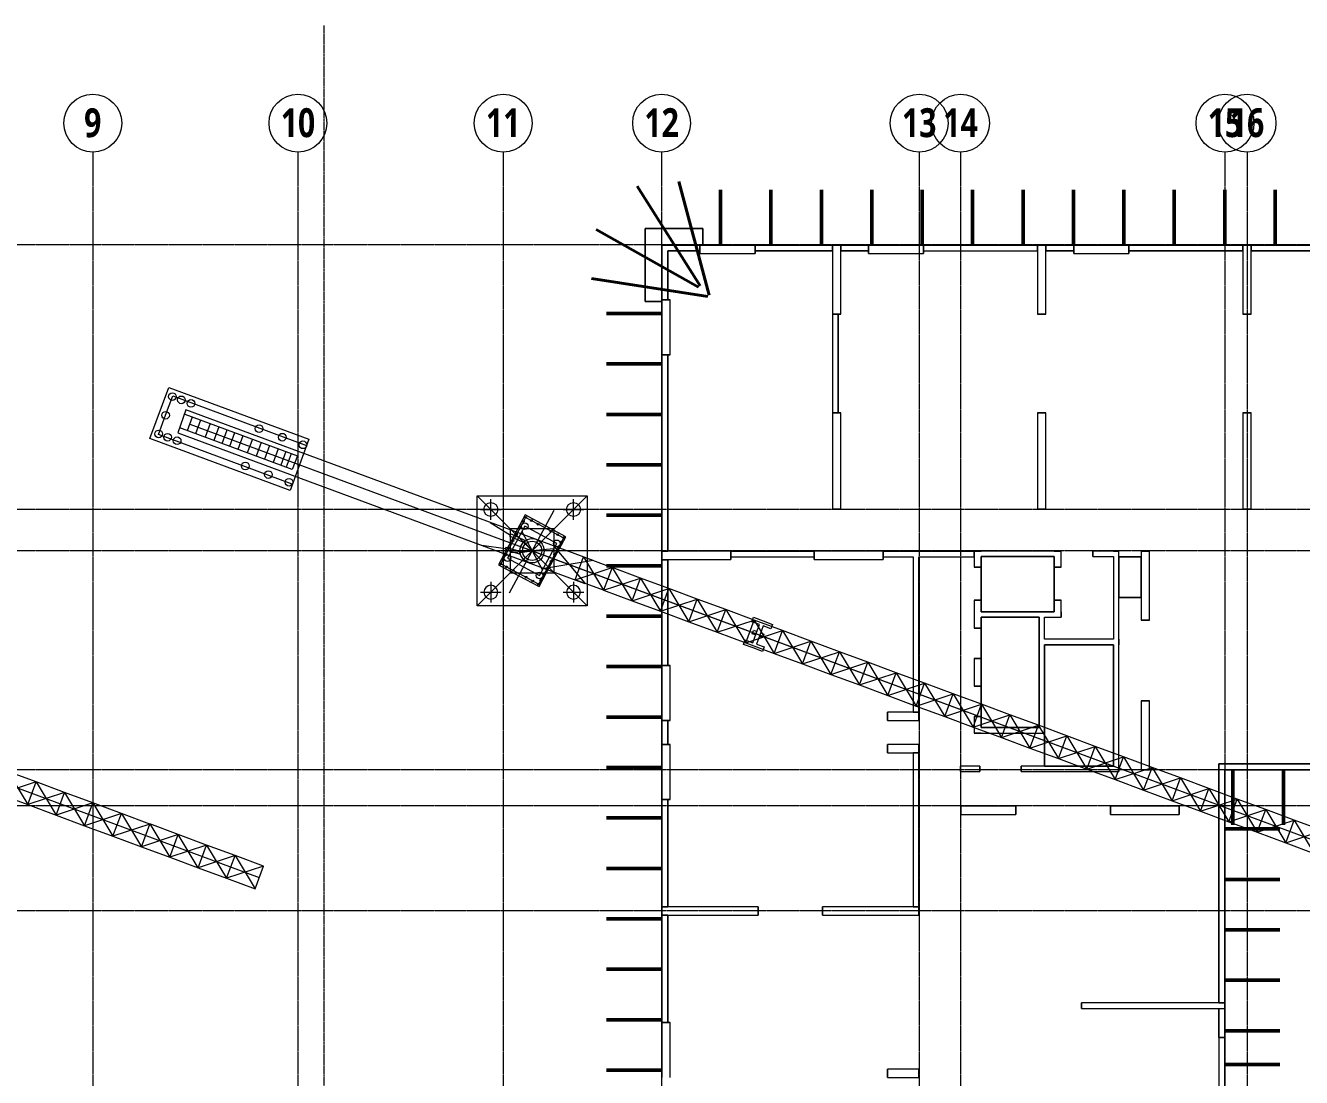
# Model space of a CAD drawing. Header units: millimetres. Extents: x -41779 to 122129, y -6962 to 59838.
# Drawn here: x 14843 to 61159, y 21676 to 59838 of the extents above; entities that cross this region are included whole.
import ezdxf

# ---------------------------------------------------------------- set-up
doc = ezdxf.new("R2010")
doc.units = ezdxf.units.MM
doc.linetypes.add('Dash Dot 3mm', pattern=[5, 3, -1, 0, -1])
doc.linetypes.add('Grid Line', pattern=[10, 8, -1, 0, -1])
for name, color, linetype, lineweight in [('10-NR-Text', 4, 'Continuous', 5), ('A-ANNO-MATC', 214, 'Dash Dot 3mm', 9), ('A-DETL', 90, 'Continuous', 5), ('A-FLOR', 192, 'Continuous', 5), ('A-WALL', 113, 'Continuous', 15), ('kp1', 215, 'Continuous', 15), ('S-BEAM', 12, 'Continuous', 15), ('S-GRID', 1, 'Continuous', 5), ('S-GRID-IDEN', 1, 'Continuous', 9), ('Site Planning 180317_dwg', 8, 'Continuous', 5), ('VATLIEU', 32, 'Continuous', 13)]:
    doc.layers.add(name, color=color, linetype=linetype, lineweight=lineweight)
doc.styles.add('Roboto_B', font='Roboto-Bold.ttf', dxfattribs={"width": 0.8, "height": 1050})

# ---------------------------------------------------------------- blocks, each defined once
blk = doc.blocks.new('BMS-SUPPER STRUCTURE_180317_rvt-1-Level 2 -  BRACKET LAYOUT')
at = {"layer": 'A-FLOR', "color": 9}
for p, q in [((37333, 49831), (37333, 52481)), ((37333, 52481), (39433, 52481)), ((39433, 52481), (39433, 51871)), ((37943, 49891), (37943, 51871)), ((37943, 51871), (39323, 51871)), ((37943, 49891), (37943, 51871)), ((37943, 51871), (39323, 51871)), ((39323, 51871), (41323, 51871)), ((39433, 51871), (39323, 51871)), ((39323, 51871), (39433, 51871)), ((41323, 51871), (44133, 51871)), ((44133, 51871), (44433, 51871)), ((44433, 51871), (45443, 51871)), ((45443, 51871), (47443, 51871)), ((47443, 51871), (51583, 51871)), ((51583, 51871), (51883, 51871)), ((51883, 51871), (52893, 51871)), ((52893, 51871), (54893, 51871)), ((54893, 51871), (59033, 51871)), ((59033, 51871), (59333, 51871)), ((59333, 51871), (63473, 51871)), ((37943, 49831), (37333, 49831)), ((37943, 47891), (37943, 49891)), ((37943, 49891), (37943, 49831)), ((37943, 49831), (37943, 49891)), ((37943, 40771), (37943, 47891)), ((37943, 40471), (37943, 40771)), ((37943, 40458), (37943, 40471)), ((37943, 36626), (37943, 40458)), ((49533, 40571), (49533, 40191)), ((52183, 40571), (49533, 40571)), ((52183, 40191), (52183, 40571)), ((55343, 40561), (54533, 40561)), ((54533, 40561), (54533, 39091)), ((55343, 39091), (55343, 40561)), ((49533, 40191), (49533, 38991)), ((52183, 38991), (52183, 40191)), ((49533, 38991), (49533, 38571)), ((52183, 38571), (52183, 38991)), ((54533, 39091), (55343, 39091)), ((49533, 38571), (52183, 38571)), ((51633, 38371), (49533, 38371)), ((49533, 38371), (49533, 37971)), ((51633, 34371), (51633, 38371)), ((49533, 37971), (49533, 36871)), ((51833, 37371), (51833, 34171)), ((54333, 37371), (51833, 37371)), ((54333, 32971), (54333, 37371)), ((37943, 34626), (37943, 36626)), ((49533, 36871), (49533, 35871)), ((49533, 35871), (49533, 34771)), ((49533, 34771), (49533, 34371)), ((37943, 33756), (37943, 34626)), ((49533, 34371), (51633, 34371)), ((51833, 34171), (51833, 32971)), ((37943, 31756), (37943, 33756)), ((51833, 32971), (54333, 32971)), ((62433, 32841), (58373, 32841)), ((58373, 32841), (58373, 24386)), ((37943, 27866), (37943, 31756)), ((37943, 27566), (37943, 27866)), ((37943, 23676), (37943, 27566)), ((58373, 24386), (58373, 24176)), ((58373, 24176), (58373, 23121)), ((37943, 21676), (37943, 23676)), ((58373, 23121), (58373, 21121))]:
    blk.add_line(p, q, dxfattribs=at)
at = {"layer": 'A-FLOR', "color": 55}
for p, q in [((39433, 52481), (37333, 52481)), ((37333, 52481), (37333, 49831)), ((39433, 51871), (39433, 52481)), ((39323, 51871), (37943, 51871)), ((37943, 51871), (37943, 49891)), ((44133, 51871), (41323, 51871)), ((45443, 51871), (44433, 51871)), ((51583, 51871), (47443, 51871)), ((52893, 51871), (51883, 51871)), ((59033, 51871), (54893, 51871)), ((63473, 51871), (59333, 51871)), ((37333, 49831), (37943, 49831)), ((37943, 47891), (37943, 40771)), ((37943, 40471), (37943, 36626)), ((54533, 40561), (55343, 40561)), ((49533, 38991), (49533, 40191)), ((52183, 40191), (52183, 38991)), ((55343, 39091), (54533, 39091)), ((49533, 36871), (49533, 37971)), ((49533, 34771), (49533, 35871)), ((37943, 34626), (37943, 33756)), ((51833, 32971), (51833, 34171)), ((58373, 24386), (58373, 32841)), ((58373, 32841), (62433, 32841)), ((37943, 31756), (37943, 27866)), ((37943, 27566), (37943, 23676)), ((58373, 23121), (58373, 24176))]:
    blk.add_line(p, q, dxfattribs=at)
at = {"layer": 'A-FLOR', "color": 50}
for p, q in [((39323, 51871), (37943, 51871)), ((37943, 51871), (37943, 49891))]:
    blk.add_line(p, q, dxfattribs=at)
at = {"layer": 'A-FLOR', "color": 43}
for p, q in [((41323, 51871), (39323, 51871)), ((44433, 51871), (44133, 51871)), ((47443, 51871), (45443, 51871)), ((51883, 51871), (51583, 51871)), ((54893, 51871), (52893, 51871)), ((59333, 51871), (59033, 51871)), ((37943, 49891), (37943, 47891)), ((37943, 40771), (37943, 40471)), ((49533, 40571), (52183, 40571)), ((49533, 40191), (49533, 40571)), ((52183, 40571), (52183, 40191)), ((54533, 39091), (54533, 40561)), ((55343, 40561), (55343, 39091)), ((49533, 38571), (49533, 38991)), ((52183, 38991), (52183, 38571)), ((52183, 38571), (49533, 38571)), ((49533, 37971), (49533, 38371)), ((49533, 38371), (51633, 38371)), ((51633, 38371), (51633, 34371)), ((51833, 37371), (54333, 37371)), ((51833, 34171), (51833, 37371)), ((54333, 37371), (54333, 32971)), ((37943, 36626), (37943, 34626)), ((49533, 35871), (49533, 36871)), ((49533, 34371), (49533, 34771)), ((51633, 34371), (49533, 34371)), ((37943, 33756), (37943, 31756)), ((54333, 32971), (51833, 32971)), ((37943, 27866), (37943, 27566)), ((58373, 24176), (58373, 24386)), ((37943, 23676), (37943, 21676)), ((58373, 21121), (58373, 23121))]:
    blk.add_line(p, q, dxfattribs=at)
at = {"layer": 'A-WALL', "color": 8, "lineweight": 18}
for p, q in [((41323, 51871), (39323, 51871)), ((39323, 51871), (39323, 51571)), ((39323, 51571), (41323, 51571)), ((41323, 51571), (41323, 51871)), ((44433, 51871), (44133, 51871)), ((44133, 51871), (44133, 49371)), ((44433, 49371), (44433, 51871)), ((47443, 51871), (45443, 51871)), ((45443, 51871), (45443, 51571)), ((45443, 51571), (47443, 51571)), ((47443, 51571), (47443, 51871)), ((51883, 51871), (51583, 51871)), ((51583, 51871), (51583, 49371)), ((51883, 49371), (51883, 51871)), ((54893, 51871), (52893, 51871)), ((52893, 51871), (52893, 51571)), ((52893, 51571), (54893, 51571)), ((54893, 51571), (54893, 51871)), ((59333, 51871), (59033, 51871)), ((59033, 51871), (59033, 49371)), ((59333, 49371), (59333, 51871)), ((38243, 49891), (37943, 49891)), ((37943, 49891), (37943, 47891)), ((38243, 47891), (38243, 49891)), ((44133, 49371), (44433, 49371)), ((51583, 49371), (51883, 49371)), ((59033, 49371), (59333, 49371)), ((37943, 47891), (38243, 47891)), ((44433, 45791), (44133, 45791)), ((44133, 45791), (44133, 42291)), ((44433, 42291), (44433, 45791)), ((51883, 45791), (51583, 45791)), ((51583, 45791), (51583, 42291)), ((51883, 42291), (51883, 45791)), ((59333, 45791), (59033, 45791)), ((59033, 45791), (59033, 42291)), ((59333, 42291), (59333, 45791)), ((44133, 42291), (44433, 42291)), ((51583, 42291), (51883, 42291)), ((59033, 42291), (59333, 42291)), ((40443, 40771), (37943, 40771)), ((37943, 40771), (37943, 40471)), ((40443, 40471), (40443, 40771)), ((45973, 40771), (43473, 40771)), ((43473, 40771), (43473, 40471)), ((45973, 40471), (45973, 40771)), ((49533, 40771), (49283, 40771)), ((49283, 40771), (49283, 40191)), ((52183, 40771), (49533, 40771)), ((52433, 40771), (52183, 40771)), ((52433, 40191), (52433, 40771)), ((54333, 40771), (53583, 40771)), ((53583, 40771), (53583, 40571)), ((54533, 40771), (54333, 40771)), ((54533, 37571), (54533, 40771)), ((55643, 40771), (55343, 40771)), ((55343, 40771), (55343, 38271)), ((55643, 38271), (55643, 40771)), ((37943, 40471), (40443, 40471)), ((43473, 40471), (45973, 40471)), ((49533, 40571), (52183, 40571)), ((49533, 40191), (49533, 40571)), ((52183, 40571), (52183, 40191)), ((53583, 40571), (54333, 40571)), ((54333, 40571), (54333, 37571)), ((49283, 40191), (49533, 40191)), ((52183, 40191), (52433, 40191)), ((49533, 38991), (49283, 38991)), ((49283, 38991), (49283, 37971)), ((49533, 38571), (49533, 38991)), ((52433, 38991), (52183, 38991)), ((52183, 38991), (52183, 38571)), ((52433, 38571), (52433, 38991)), ((52183, 38571), (49533, 38571)), ((52433, 38371), (52433, 38571)), ((49533, 38371), (51633, 38371)), ((49533, 37971), (49533, 38371)), ((51633, 38371), (51633, 34371)), ((51833, 38371), (52433, 38371)), ((51833, 37571), (51833, 38371)), ((55343, 38271), (55643, 38271)), ((49283, 37971), (49533, 37971)), ((54333, 37571), (51833, 37571)), ((54533, 37371), (54533, 37571)), ((51833, 37371), (54333, 37371)), ((51833, 34371), (51833, 37371)), ((54333, 37371), (54333, 32971)), ((54533, 32971), (54533, 37371)), ((38243, 36626), (37943, 36626)), ((37943, 36626), (37943, 34626)), ((38243, 34626), (38243, 36626)), ((49533, 36871), (49283, 36871)), ((49283, 36871), (49283, 35871)), ((49533, 35871), (49533, 36871)), ((49283, 35871), (49533, 35871)), ((55643, 35341), (55343, 35341)), ((55343, 35341), (55343, 32841)), ((55643, 32841), (55643, 35341)), ((47273, 34926), (46133, 34926)), ((46133, 34926), (46133, 34626)), ((47273, 34626), (47273, 34926)), ((49533, 34771), (49283, 34771)), ((49283, 34771), (49283, 34171)), ((49533, 34371), (49533, 34771)), ((37943, 34626), (38243, 34626)), ((46133, 34626), (47273, 34626)), ((51633, 34371), (49533, 34371)), ((51833, 34171), (51833, 34371)), ((49283, 34171), (49533, 34171)), ((49533, 34171), (51833, 34171)), ((38243, 33756), (37943, 33756)), ((37943, 33756), (37943, 31756)), ((38243, 31756), (38243, 33756)), ((47273, 33756), (46133, 33756)), ((46133, 33756), (46133, 33456)), ((46133, 33456), (47273, 33456)), ((47273, 33456), (47273, 33756)), ((49478, 32971), (48783, 32971)), ((48783, 32971), (48783, 32771)), ((49478, 32771), (49478, 32971)), ((54333, 32971), (50983, 32971)), ((50983, 32971), (50983, 32771)), ((54533, 32771), (54533, 32971)), ((48783, 32771), (49478, 32771)), ((50983, 32771), (54533, 32771)), ((55343, 32841), (55643, 32841)), ((37943, 31756), (38243, 31756)), ((50793, 31521), (48793, 31521)), ((48793, 31521), (48793, 31221)), ((50793, 31221), (50793, 31521)), ((56723, 31521), (54223, 31521)), ((54223, 31521), (54223, 31221)), ((56723, 31221), (56723, 31521)), ((48793, 31221), (50793, 31221)), ((54223, 31221), (56723, 31221)), ((41443, 27866), (37943, 27866)), ((37943, 27866), (37943, 27566)), ((41443, 27566), (41443, 27866)), ((47273, 27866), (43773, 27866)), ((43773, 27866), (43773, 27566)), ((47273, 27566), (47273, 27866)), ((37943, 27566), (41443, 27566)), ((43773, 27566), (47273, 27566)), ((58373, 24386), (53173, 24386)), ((53173, 24386), (53173, 24176)), ((53173, 24176), (58373, 24176)), ((58373, 24176), (58373, 24386)), ((38243, 23676), (37943, 23676)), ((37943, 23676), (37943, 21676)), ((38243, 21676), (38243, 23676)), ((58163, 23121), (58163, 21121)), ((58373, 23121), (58163, 23121)), ((58373, 21121), (58373, 23121)), ((47273, 21976), (46133, 21976)), ((46133, 21976), (46133, 21676)), ((47273, 21676), (47273, 21976)), ((46133, 21676), (47273, 21676))]:
    blk.add_line(p, q, dxfattribs=at)
at = {"layer": 'A-WALL', "color": 253, "lineweight": 13}
for p, q in [((39323, 51571), (39323, 51871)), ((41323, 51871), (39323, 51871)), ((39323, 51571), (41323, 51571)), ((41323, 51871), (41323, 51571)), ((44133, 51871), (44433, 51871)), ((44133, 51871), (44133, 49371)), ((44433, 49371), (44433, 51871)), ((45443, 51571), (45443, 51871)), ((47443, 51871), (45443, 51871)), ((45443, 51571), (47443, 51571)), ((47443, 51871), (47443, 51571)), ((51583, 51871), (51883, 51871)), ((51583, 51871), (51583, 49371)), ((51883, 49371), (51883, 51871)), ((52893, 51571), (52893, 51871)), ((54893, 51871), (52893, 51871)), ((52893, 51571), (54893, 51571)), ((54893, 51871), (54893, 51571)), ((59033, 51871), (59333, 51871)), ((59033, 51871), (59033, 49371)), ((59333, 49371), (59333, 51871)), ((37943, 49891), (38243, 49891)), ((37943, 49891), (37943, 47891)), ((38243, 47891), (38243, 49891)), ((44433, 49371), (44133, 49371)), ((51883, 49371), (51583, 49371)), ((59333, 49371), (59033, 49371)), ((38243, 47891), (37943, 47891)), ((44133, 45791), (44433, 45791)), ((44133, 45791), (44133, 42291)), ((44433, 42291), (44433, 45791)), ((51583, 45791), (51883, 45791)), ((51583, 45791), (51583, 42291)), ((51883, 42291), (51883, 45791)), ((59033, 45791), (59333, 45791)), ((59033, 45791), (59033, 42291)), ((59333, 42291), (59333, 45791)), ((44433, 42291), (44133, 42291)), ((51883, 42291), (51583, 42291)), ((59333, 42291), (59033, 42291)), ((37943, 40471), (37943, 40771)), ((40443, 40771), (37943, 40771)), ((40443, 40771), (40443, 40471)), ((43473, 40471), (43473, 40771)), ((45973, 40771), (43473, 40771)), ((45973, 40771), (45973, 40471)), ((49283, 40771), (49533, 40771)), ((49283, 40771), (49283, 40191)), ((52183, 40771), (49533, 40771)), ((52183, 40771), (52433, 40771)), ((52433, 40191), (52433, 40771)), ((54333, 40771), (53583, 40771)), ((53583, 40571), (53583, 40771)), ((54333, 40771), (54533, 40771)), ((54533, 37571), (54533, 40771)), ((55343, 40771), (55643, 40771)), ((55343, 40771), (55343, 38271)), ((55643, 38271), (55643, 40771)), ((37943, 40471), (40443, 40471)), ((43473, 40471), (45973, 40471)), ((49533, 40571), (52183, 40571)), ((49533, 40191), (49533, 40571)), ((52183, 40571), (52183, 40191)), ((53583, 40571), (54333, 40571)), ((54333, 40571), (54333, 37571)), ((49533, 40191), (49283, 40191)), ((52433, 40191), (52183, 40191)), ((49283, 38991), (49533, 38991)), ((49283, 38991), (49283, 37971)), ((49533, 38571), (49533, 38991)), ((52183, 38991), (52433, 38991)), ((52183, 38991), (52183, 38571)), ((52433, 38571), (52433, 38991)), ((52183, 38571), (49533, 38571)), ((52433, 38571), (52433, 38371)), ((49533, 38371), (51633, 38371)), ((49533, 37971), (49533, 38371)), ((51633, 38371), (51633, 34371)), ((51833, 38371), (52433, 38371)), ((51833, 37571), (51833, 38371)), ((55643, 38271), (55343, 38271)), ((49533, 37971), (49283, 37971)), ((54333, 37571), (51833, 37571)), ((54533, 37571), (54533, 37371)), ((51833, 37371), (54333, 37371)), ((51833, 34371), (51833, 37371)), ((54333, 37371), (54333, 32971)), ((54533, 32971), (54533, 37371)), ((37943, 36626), (38243, 36626)), ((37943, 36626), (37943, 34626)), ((38243, 34626), (38243, 36626)), ((49283, 36871), (49533, 36871)), ((49283, 36871), (49283, 35871)), ((49533, 35871), (49533, 36871)), ((49533, 35871), (49283, 35871)), ((55343, 35341), (55643, 35341)), ((55343, 35341), (55343, 32841)), ((55643, 32841), (55643, 35341)), ((46133, 34626), (46133, 34926)), ((47273, 34926), (46133, 34926)), ((47273, 34926), (47273, 34626)), ((49283, 34771), (49533, 34771)), ((49283, 34771), (49283, 34171)), ((49533, 34371), (49533, 34771)), ((38243, 34626), (37943, 34626)), ((46133, 34626), (47273, 34626)), ((51633, 34371), (49533, 34371)), ((51833, 34371), (51833, 34171)), ((49533, 34171), (49283, 34171)), ((49533, 34171), (51833, 34171)), ((37943, 33756), (38243, 33756)), ((37943, 33756), (37943, 31756)), ((38243, 31756), (38243, 33756)), ((46133, 33456), (46133, 33756)), ((47273, 33756), (46133, 33756)), ((46133, 33456), (47273, 33456)), ((47273, 33756), (47273, 33456)), ((49478, 32971), (48783, 32971)), ((48783, 32771), (48783, 32971)), ((49478, 32971), (49478, 32771)), ((54333, 32971), (50983, 32971)), ((50983, 32771), (50983, 32971)), ((54533, 32971), (54533, 32771)), ((48783, 32771), (49478, 32771)), ((50983, 32771), (54533, 32771)), ((55643, 32841), (55343, 32841)), ((38243, 31756), (37943, 31756)), ((48793, 31221), (48793, 31521)), ((50793, 31521), (48793, 31521)), ((50793, 31521), (50793, 31221)), ((54223, 31221), (54223, 31521)), ((56723, 31521), (54223, 31521)), ((56723, 31521), (56723, 31221)), ((48793, 31221), (50793, 31221)), ((54223, 31221), (56723, 31221)), ((37943, 27566), (37943, 27866)), ((41443, 27866), (37943, 27866)), ((41443, 27866), (41443, 27566)), ((43773, 27566), (43773, 27866)), ((47273, 27866), (43773, 27866)), ((47273, 27866), (47273, 27566)), ((37943, 27566), (41443, 27566)), ((43773, 27566), (47273, 27566)), ((58373, 24386), (53173, 24386)), ((53173, 24176), (53173, 24386)), ((53173, 24176), (58373, 24176)), ((58373, 24386), (58373, 24176)), ((37943, 23676), (38243, 23676)), ((37943, 23676), (37943, 21676)), ((38243, 21676), (38243, 23676)), ((58163, 23121), (58163, 21121)), ((58163, 23121), (58373, 23121)), ((58373, 21121), (58373, 23121)), ((46133, 21676), (46133, 21976)), ((47273, 21976), (46133, 21976)), ((47273, 21976), (47273, 21676)), ((46133, 21676), (47273, 21676))]:
    blk.add_line(p, q, dxfattribs=at)
at = {"layer": 'S-BEAM', "color": 135, "lineweight": 13}
for p, q in [((38153, 51871), (37943, 51871)), ((37943, 51871), (37943, 49891)), ((39323, 51871), (38153, 51871)), ((38153, 49891), (38153, 51661)), ((38153, 51661), (39323, 51661)), ((44133, 51871), (41323, 51871)), ((41323, 51661), (44133, 51661)), ((45443, 51871), (44433, 51871)), ((44433, 51661), (45443, 51661)), ((51583, 51871), (47443, 51871)), ((47443, 51661), (51583, 51661)), ((52893, 51871), (51883, 51871)), ((51883, 51661), (52893, 51661)), ((59033, 51871), (54893, 51871)), ((54893, 51661), (59033, 51661)), ((63473, 51871), (59333, 51871)), ((59333, 51661), (63473, 51661)), ((44133, 49371), (44133, 45791)), ((44343, 45791), (44343, 49371)), ((37943, 47891), (37943, 40771)), ((38153, 40771), (38153, 47891)), ((43473, 40771), (40443, 40771)), ((49283, 40771), (45973, 40771)), ((37943, 40458), (38153, 40458)), ((37943, 40458), (37943, 36626)), ((38153, 36626), (38153, 40458)), ((40443, 40561), (43473, 40561)), ((45973, 40561), (47063, 40561)), ((47063, 40561), (47063, 34926)), ((47273, 34926), (47273, 40561)), ((47273, 40561), (49283, 40561)), ((37943, 34626), (37943, 33756)), ((38153, 33756), (38153, 34626)), ((47063, 33456), (47063, 27866)), ((47273, 27866), (47273, 33456)), ((58163, 33051), (58163, 32841)), ((62433, 33051), (58163, 33051)), ((58163, 32841), (58163, 24386)), ((58373, 32841), (62433, 32841)), ((58373, 24386), (58373, 32841)), ((37943, 31756), (37943, 27866)), ((38153, 27866), (38153, 31756)), ((37943, 27566), (37943, 23676)), ((38153, 23676), (38153, 27566)), ((58163, 24176), (58163, 23121)), ((58373, 23121), (58373, 24176))]:
    blk.add_line(p, q, dxfattribs=at)
at = {"layer": 'S-BEAM', "color": 10, "lineweight": 13}
for p, q in [((37943, 51871), (37943, 49891)), ((37943, 51871), (38153, 51871)), ((39323, 51871), (38153, 51871)), ((39323, 51661), (39323, 51871)), ((41323, 51871), (41323, 51661)), ((44133, 51871), (44133, 51661)), ((44433, 51661), (44433, 51871)), ((45443, 51661), (45443, 51871)), ((51583, 51871), (51583, 51661)), ((51883, 51661), (51883, 51871)), ((52893, 51661), (52893, 51871)), ((59033, 51871), (59033, 51661)), ((59333, 51661), (59333, 51871)), ((37943, 49891), (38153, 49891)), ((44343, 49371), (44133, 49371)), ((44133, 45791), (44343, 45791)), ((40443, 40771), (40443, 40561)), ((43473, 40561), (43473, 40771)), ((45973, 40771), (45973, 40561)), ((37943, 36626), (38153, 36626)), ((37943, 34626), (38153, 34626)), ((37943, 33756), (38153, 33756)), ((38153, 31756), (37943, 31756)), ((38153, 27866), (37943, 27866)), ((47273, 27866), (47063, 27866)), ((37943, 27566), (38153, 27566)), ((58163, 24176), (58373, 24176)), ((37943, 23676), (38153, 23676)), ((58163, 23121), (58373, 23121))]:
    blk.add_line(p, q, dxfattribs=at)
at = {"layer": 'S-BEAM', "color": 254, "lineweight": 13}
for p, q in [((38153, 51661), (38153, 49891)), ((39323, 51661), (38153, 51661)), ((44133, 51871), (41323, 51871)), ((44133, 51661), (41323, 51661)), ((45443, 51871), (44433, 51871)), ((45443, 51661), (44433, 51661)), ((47443, 51871), (47443, 51661)), ((47443, 51871), (51583, 51871)), ((47443, 51661), (51583, 51661)), ((52893, 51871), (51883, 51871)), ((52893, 51661), (51883, 51661)), ((54893, 51871), (54893, 51661)), ((59033, 51871), (54893, 51871)), ((59033, 51661), (54893, 51661)), ((63473, 51871), (59333, 51871)), ((63473, 51661), (59333, 51661)), ((44133, 49371), (44133, 45791)), ((44343, 49371), (44343, 45791)), ((38153, 47891), (37943, 47891)), ((37943, 47891), (37943, 40771)), ((38153, 47891), (38153, 40771)), ((38153, 40771), (37943, 40771)), ((40443, 40771), (43473, 40771)), ((45973, 40771), (49283, 40771)), ((49283, 40561), (49283, 40771)), ((38153, 40458), (37943, 40458)), ((37943, 40458), (37943, 36626)), ((38153, 40458), (38153, 36626)), ((40443, 40561), (43473, 40561)), ((45973, 40561), (47063, 40561)), ((47063, 40561), (47063, 34926)), ((47273, 40561), (47273, 34926)), ((47273, 40561), (49283, 40561)), ((47273, 34926), (47063, 34926)), ((37943, 34626), (37943, 33756)), ((38153, 34626), (38153, 33756)), ((47063, 33456), (47063, 27866)), ((47063, 33456), (47273, 33456)), ((47273, 33456), (47273, 27866)), ((58163, 32841), (58163, 33051)), ((58163, 33051), (62433, 33051)), ((58163, 24386), (58163, 32841)), ((58373, 32841), (62433, 32841)), ((58373, 24386), (58373, 32841)), ((37943, 31756), (37943, 27866)), ((38153, 31756), (38153, 27866)), ((37943, 27566), (37943, 23676)), ((38153, 27566), (38153, 23676)), ((58163, 24386), (58373, 24386)), ((58163, 23121), (58163, 24176)), ((58373, 23121), (58373, 24176))]:
    blk.add_line(p, q, dxfattribs=at)
at = {"layer": 'S-BEAM', "color": 253, "lineweight": 13}
for p, q in [((39323, 51871), (39323, 51661)), ((41323, 51661), (41323, 51871)), ((44133, 51661), (44133, 51871)), ((44433, 51871), (44433, 51661)), ((45443, 51871), (45443, 51661)), ((47443, 51661), (47443, 51871)), ((51583, 51661), (51583, 51871)), ((51883, 51871), (51883, 51661)), ((52893, 51871), (52893, 51661)), ((54893, 51661), (54893, 51871)), ((59033, 51661), (59033, 51871)), ((59333, 51871), (59333, 51661)), ((38153, 49891), (37943, 49891)), ((44133, 49371), (44343, 49371)), ((37943, 47891), (38153, 47891)), ((44343, 45791), (44133, 45791)), ((37943, 40771), (38153, 40771)), ((40443, 40561), (40443, 40771)), ((43473, 40771), (43473, 40561)), ((45973, 40561), (45973, 40771)), ((49283, 40771), (49283, 40561)), ((38153, 36626), (37943, 36626)), ((47063, 34926), (47273, 34926)), ((38153, 34626), (37943, 34626)), ((38153, 33756), (37943, 33756)), ((47273, 33456), (47063, 33456)), ((37943, 31756), (38153, 31756)), ((37943, 27866), (38153, 27866)), ((47063, 27866), (47273, 27866)), ((38153, 27566), (37943, 27566)), ((58373, 24386), (58163, 24386)), ((58163, 24176), (58373, 24176)), ((38153, 23676), (37943, 23676)), ((58373, 23121), (58163, 23121))]:
    blk.add_line(p, q, dxfattribs=at)
blk = doc.blocks.new('Site Planning 180317_dwg_coc-985133-Level 2 -  BRACKET LAYOUT')
at = {"layer": 'kp1', "color": 7}
for p, q in [((87062, 53568), (87062, 55068)), ((86312, 54318), (87812, 54318))]:
    blk.add_line(p, q, dxfattribs=at)
blk.add_circle((87062, 54318), 500, dxfattribs=at)
blk = doc.blocks.new('Site Planning 180317_dwg_coc-985134-Level 2 -  BRACKET LAYOUT')
at = {"layer": 'kp1', "color": 7}
for p, q in [((87062, 53568), (87062, 55068)), ((86312, 54318), (87812, 54318))]:
    blk.add_line(p, q, dxfattribs=at)
blk.add_circle((87062, 54318), 500, dxfattribs=at)
blk = doc.blocks.new('Site Planning 180317_dwg_MONGCAUTHAP-985135-Level 2 -  BRACKET LAYOUT')
at = {"layer": '10-NR-Text', "color": 131}
blk.add_line((90562, 53818), (86562, 57818), dxfattribs=at)
at = {"layer": '10-NR-Text', "color": 131, "flags": 128}
blk.add_lwpolyline([(86562, 53818), (86562, 57818), (90562, 57818), (90562, 53818), (86562, 53818), (90562, 57818)], dxfattribs=at)
blk.add_lwpolyline([(87762, 55018), (89362, 55018), (89362, 56618), (87762, 56618)], close=True, dxfattribs=at)
at = {"xscale": 0.5, "yscale": 0.5, "zscale": 0.5}
for p in [(43531, 30159), (46531, 30159)]:
    blk.add_blockref('Site Planning 180317_dwg_coc-985133-Level 2 -  BRACKET LAYOUT', p, dxfattribs=at)
at = {"extrusion": (0, 0, -1), "xscale": 0.5, "yscale": 0.5, "zscale": -0.5, "rotation": 180}
for p in [(-43531, 81477), (-46531, 81477)]:
    blk.add_blockref('Site Planning 180317_dwg_coc-985134-Level 2 -  BRACKET LAYOUT', p, dxfattribs=at)
blk = doc.blocks.new('Site Planning 180317_dwg_ff-985136-Level 2 -  BRACKET LAYOUT')
blk.add_blockref('Site Planning 180317_dwg_MONGCAUTHAP-985135-Level 2 -  BRACKET LAYOUT', (5625, 428839))
blk = doc.blocks.new('Site Planning 180317_dwg_TC1-985155-Level 2 -  BRACKET LAYOUT')
at = {"layer": 'VATLIEU', "color": 254}
for p, q in [((1145730, -337190), (1145547, -337684)), ((1145636, -337445), (1188674, -353366)), ((1146028, -337300), (1145845, -337794)), ((1146374, -337428), (1146191, -337923)), ((1146696, -337547), (1146513, -338042)), ((1146811, -338152), (1146994, -337657)), ((1147266, -337758), (1147083, -338252)), ((1147563, -337868), (1147380, -338362)), ((1147910, -337996), (1147727, -338491)), ((1148232, -338115), (1148049, -338610)), ((1148529, -338225), (1148346, -338720)), ((1148851, -338344), (1148668, -338839)), ((1149123, -338445), (1148940, -338940)), ((1149321, -338519), (1149138, -339013)), ((1158850, -340584), (1157237, -343580)), ((1156543, -341014), (1157279, -341471)), ((1157693, -341341), (1158438, -342742)), ((1156237, -341840), (1157097, -341963)), ((1158855, -341967), (1157275, -342116)), ((1157710, -341911), (1209299, -361003)), ((1158837, -341858), (1159976, -343218)), ((1160281, -342392), (1158531, -342683)), ((1159629, -343091), (1160967, -342647)), ((1160661, -343472), (1161998, -343029)), ((1161693, -343854), (1163030, -343410)), ((1162724, -344236), (1164061, -343792)), ((1163756, -344618), (1165093, -344174)), ((1164788, -344999), (1166125, -344556)), ((1165819, -345381), (1167156, -344937)), ((1166100, -344925), (1166225, -344971)), ((1166851, -345763), (1168188, -345319)), ((1167882, -346145), (1169219, -345701)), ((1168914, -346526), (1170251, -346083)), ((1169946, -346908), (1171283, -346465)), ((1170977, -347290), (1172314, -346846)), ((1172009, -347672), (1173346, -347228)), ((1173041, -348054), (1174378, -347610)), ((1174072, -348435), (1175409, -347992)), ((1175104, -348817), (1176441, -348373)), ((1176135, -349199), (1177472, -348755)), ((1177167, -349581), (1178504, -349137)), ((1178199, -349962), (1179536, -349519)), ((1179230, -350344), (1180567, -349900)), ((1180262, -350726), (1181599, -350282)), ((1181294, -351108), (1182631, -350664)), ((1182325, -351490), (1183662, -351046)), ((1183357, -351871), (1184694, -351428)), ((1184388, -352253), (1185725, -351809)), ((1185420, -352635), (1186757, -352191)), ((1200168, -357154), (1200894, -358361)), ((1201200, -357536), (1201926, -358743)), ((1202231, -357918), (1202958, -359125)), ((1203263, -358299), (1203989, -359507)), ((1204294, -358681), (1205021, -359888)), ((1205326, -359062), (1206052, -360270)), ((1207389, -359826), (1208115, -361033)), ((1208421, -360207), (1209147, -361415))]:
    blk.add_line(p, q, dxfattribs=at)
at = {"layer": 'VATLIEU', "color": 254, "flags": 128}
for points in [[(1144194, -337970), (1144881, -336116), (1149964, -337997), (1149277, -339852), (1144194, -337970), (1144881, -336116)], [(1144499, -337826), (1144759, -337123), (1145019, -336420), (1149881, -338220)], [(1149361, -339625), (1144499, -337826), (1144759, -337123)], [(1160280, -342396), (1145500, -336929), (1145210, -337760), (1159974, -343222)], [(1145458, -337089), (1149544, -338601), (1149361, -339095), (1145275, -337583)], [(1158518, -341201), (1157829, -340830), (1157752, -340974), (1157002, -342367), (1156924, -342511), (1157613, -342882)], [(1158518, -341201), (1159206, -341572), (1159129, -341716), (1158378, -343109), (1158301, -343252), (1157613, -342882)], [(1157619, -342108), (1158065, -342041), (1157770, -341701)], [(1159935, -342265), (1160967, -342647), (1160661, -343472), (1159629, -343091), (1159935, -342265), (1160661, -343472), (1161693, -343854), (1161998, -343029), (1160967, -342647)], [(1160967, -342647), (1161693, -343854), (1162724, -344236), (1163030, -343410), (1161998, -343029)], [(1161998, -343029), (1162724, -344236), (1163756, -344618), (1164061, -343792), (1163030, -343410)], [(1163030, -343410), (1163756, -344618), (1164788, -344999), (1165093, -344174), (1164061, -343792)], [(1164061, -343792), (1164788, -344999), (1165819, -345381), (1166125, -344556), (1165093, -344174)], [(1165093, -344174), (1165819, -345381), (1166851, -345763), (1167156, -344937), (1166125, -344556)], [(1166125, -344556), (1166851, -345763), (1167882, -346145), (1168188, -345319), (1167156, -344937)], [(1166179, -345096), (1166053, -345049), (1166097, -344932)], [(1166363, -345022), (1166481, -345066), (1166435, -345191), (1166317, -345147)], [(1167156, -344938), (1167882, -346145), (1168914, -346526), (1169219, -345701), (1168188, -345319)], [(1168188, -345319), (1168914, -346526), (1169946, -346908), (1170251, -346083), (1169220, -345701)], [(1169220, -345701), (1169946, -346908), (1170977, -347290), (1171283, -346465), (1170251, -346083)], [(1170251, -346083), (1170977, -347290), (1172009, -347672), (1172314, -346846), (1171283, -346465)], [(1171283, -346465), (1172009, -347672), (1173041, -348054), (1173346, -347228), (1172314, -346846)], [(1172314, -346846), (1173041, -348054), (1174072, -348435), (1174378, -347610), (1173346, -347228)], [(1173346, -347228), (1174072, -348435), (1175104, -348817), (1175409, -347992), (1174378, -347610)], [(1174378, -347610), (1175104, -348817), (1176135, -349199), (1176441, -348373), (1175409, -347992)], [(1175409, -347992), (1176135, -349199), (1177167, -349581), (1177472, -348755), (1176441, -348373)], [(1176441, -348374), (1177167, -349581), (1178199, -349962), (1178504, -349137), (1177473, -348755)], [(1177473, -348755), (1178199, -349962), (1179230, -350344), (1179536, -349519), (1178504, -349137)], [(1178504, -349137), (1179230, -350344), (1180262, -350726), (1180567, -349900), (1179536, -349519)], [(1179536, -349519), (1180262, -350726), (1181294, -351108), (1181599, -350282), (1180567, -349901)], [(1180567, -349901), (1181294, -351108), (1182325, -351490), (1182631, -350664), (1181599, -350282)], [(1181599, -350282), (1182325, -351490), (1183357, -351871), (1183662, -351046), (1182631, -350664)], [(1182631, -350664), (1183357, -351871), (1184388, -352253), (1184694, -351428), (1183662, -351046)], [(1183662, -351046), (1184388, -352253), (1185420, -352635), (1185725, -351809), (1184694, -351428)], [(1184694, -351428), (1185420, -352635), (1186452, -353017), (1186757, -352191), (1185726, -351809)], [(1185726, -351809), (1186452, -353017), (1187483, -353398), (1187789, -352573), (1186757, -352191)], [(1199137, -356773), (1199863, -357980), (1200894, -358361), (1201200, -357536), (1200168, -357154)], [(1205326, -359063), (1203989, -359507), (1205021, -359888), (1205326, -359063), (1204294, -358681), (1202957, -359125), (1203989, -359507), (1204294, -358681), (1203263, -358299), (1201926, -358743), (1202958, -359125), (1203263, -358299), (1202231, -357918), (1200894, -358361), (1201926, -358743), (1202231, -357918), (1201200, -357536), (1199863, -357980)], [(1207084, -360651), (1206358, -359444), (1205021, -359888), (1206052, -360270), (1206358, -359444), (1205326, -359062)], [(1208421, -360207), (1207084, -360651), (1208115, -361033), (1208421, -360207), (1207389, -359826), (1206052, -360269), (1207084, -360651), (1207389, -359826), (1206358, -359444)], [(1209452, -360589), (1208115, -361033), (1209147, -361415), (1209452, -360589), (1208421, -360207)]]:
    blk.add_lwpolyline(points, dxfattribs=at)
for points in [[(1157578, -342946), (1158315, -343342), (1158593, -342825), (1159288, -341534), (1158552, -341137), (1157816, -340741), (1157120, -342032), (1156842, -342549)], [(1157797, -341147), (1157171, -342310), (1158333, -342936), (1158959, -341773)], [(1157789, -341660), (1157750, -341741), (1157262, -341506), (1157301, -341425)], [(1157607, -342151), (1157631, -342064), (1157107, -341925), (1157084, -342012)], [(1166103, -344455), (1166448, -344582), (1166793, -344710), (1166733, -344871), (1166457, -344769), (1166335, -345098), (1166213, -345428), (1166489, -345530), (1166430, -345691), (1166085, -345563), (1165740, -345435), (1165799, -345275), (1166075, -345377), (1166197, -345047), (1166319, -344718), (1166043, -344615)]]:
    blk.add_lwpolyline(points, close=True, dxfattribs=at)
at = {"layer": 'VATLIEU', "color": 254}
for centre, radius in [((1145010, -336445), 139), ((1145334, -336565), 139), ((1145682, -336694), 139), ((1144759, -337123), 139), ((1148156, -337610), 139), ((1144508, -337801), 139), ((1144832, -337921), 139), ((1145180, -338050), 139), ((1148996, -337920), 139), ((1149743, -338197), 139), ((1147655, -338965), 139), ((1148494, -339276), 139), ((1149241, -339553), 139), ((1157832, -340826), 30), ((1157643, -341177), 30), ((1157797, -341147), 121), ((1157752, -340974), 30), ((1158042, -340945), 30), ((1158284, -341082), 30), ((1158746, -341331), 30), ((1157373, -341678), 30), ((1157501, -341440), 30), ((1158065, -342041), 440), ((1158065, -342041), 350), ((1158959, -341773), 121), ((1158993, -341458), 30), ((1159129, -341716), 30), ((1159209, -341567), 30), ((1157171, -342310), 121), ((1157112, -342161), 30), ((1157234, -341935), 30), ((1158878, -342181), 30), ((1159019, -341919), 30), ((1156922, -342516), 30), ((1157002, -342367), 30), ((1157137, -342625), 30), ((1157384, -342752), 30), ((1158611, -342676), 30), ((1158750, -342419), 30), ((1157846, -343001), 30), ((1158088, -343138), 30), ((1158333, -342936), 121), ((1158378, -343109), 30), ((1158489, -342903), 30), ((1158298, -343257), 30)]:
    blk.add_circle(centre, radius, dxfattribs=at)
blk = doc.blocks.new('Site Planning 180317_dwg-985132-Level 2 -  BRACKET LAYOUT')
for name, p in [('Site Planning 180317_dwg_TC1-985155-Level 2 -  BRACKET LAYOUT', (-242937, -288443)), ('Site Planning 180317_dwg_TC1-985155-Level 2 -  BRACKET LAYOUT', (-181797, -295553)), ('Site Planning 180317_dwg_ff-985136-Level 2 -  BRACKET LAYOUT', (882082, -1122254))]:
    blk.add_blockref(name, p)
blk = doc.blocks.new('Grid - Circle-565542-Level 2 -  BRACKET LAYOUT')
at = {"layer": 'S-GRID-IDEN'}
blk.add_circle((0, 0), 3.5, dxfattribs=at)

msp = doc.modelspace()

# ---------------------------------------------------------------- linework, layer by layer
at = {"layer": 'A-ANNO-MATC'}
msp.add_line((25681, -6962), (25681, 59838), dxfattribs=at)
at = {"layer": 'A-DETL', "lineweight": 40}
for p, q in [((37051, 54011), (39330, 50400)), ((39656, 50056), (38553, 54181)), ((39274, 50341), (35551, 52433)), ((39609, 50004), (35390, 50664))]:
    msp.add_line(p, q, dxfattribs=at)
at = {"layer": 'A-DETL', "lineweight": 50}
for p, q in [((40073, 51881), (40073, 53881)), ((41903, 51881), (41903, 53881)), ((43733, 51881), (43733, 53881)), ((45563, 51881), (45563, 53881)), ((47393, 51881), (47393, 53881)), ((49223, 51881), (49223, 53881)), ((51053, 51881), (51053, 53881)), ((52883, 51881), (52883, 53881)), ((54713, 51881), (54713, 53881)), ((56543, 51881), (56543, 53881)), ((58373, 51881), (58373, 53881)), ((60203, 51881), (60203, 53881)), ((37933, 49391), (35933, 49391)), ((37933, 47561), (35933, 47561)), ((37933, 45731), (35933, 45731)), ((37933, 43901), (35933, 43901)), ((37933, 42071), (35933, 42071)), ((37933, 40241), (35933, 40241)), ((37933, 38411), (35933, 38411)), ((37933, 36581), (35933, 36581)), ((37933, 34751), (35933, 34751)), ((37933, 32921), (35933, 32921)), ((58673, 32841), (58673, 30841)), ((60503, 32841), (60503, 30841)), ((37933, 31091), (35933, 31091)), ((58373, 30691), (60373, 30691)), ((37933, 29261), (35933, 29261)), ((58373, 28861), (60373, 28861)), ((37933, 27431), (35933, 27431)), ((58373, 27031), (60373, 27031)), ((37933, 25601), (35933, 25601)), ((58373, 25201), (60373, 25201)), ((37933, 23771), (35933, 23771)), ((58373, 23371), (60373, 23371)), ((37933, 21941), (35933, 21941)), ((58373, 22146), (60373, 22146))]:
    msp.add_line(p, q, dxfattribs=at)
at = {"layer": 'S-GRID', "linetype": 'Grid Line'}
for p, q in [((17283, 55247), (17283, -1908)), ((24733, 55247), (24733, -1908)), ((32183, 55247), (32183, -1908)), ((37933, 55247), (37933, -1908)), ((47283, 55247), (47283, -1908)), ((48783, 55247), (48783, -1908)), ((58383, 55247), (58383, -1908)), ((59183, 55247), (59183, -1908)), ((76597, 51881), (-26915, 51881)), ((76597, 42281), (-26915, 42281)), ((76597, 40781), (-26915, 40781)), ((76597, 32831), (-26915, 32831)), ((76597, 31531), (-26915, 31531)), ((76597, 27716), (-26915, 27716))]:
    msp.add_line(p, q, dxfattribs=at)

# ---------------------------------------------------------------- block references
at = {"lineweight": 5}
msp.add_blockref('BMS-SUPPER STRUCTURE_180317_rvt-1-Level 2 -  BRACKET LAYOUT', (0, 0), dxfattribs=at)
at = {"layer": 'S-GRID-IDEN', "xscale": 299.9999999999997, "yscale": 299.9999999999997, "zscale": 299.9999999999997, "rotation": 180}
for p in [(17283, 56297), (24733, 56297), (32183, 56297), (37933, 56297), (47283, 56297), (48783, 56297), (58383, 56297), (59183, 56297)]:
    msp.add_blockref('Grid - Circle-565542-Level 2 -  BRACKET LAYOUT', p, dxfattribs=at)
at = {"layer": 'Site Planning 180317_dwg', "color": 254, "lineweight": 13}
msp.add_blockref('Site Planning 180317_dwg-985132-Level 2 -  BRACKET LAYOUT', (-943036, 678377), dxfattribs=at)

# ---------------------------------------------------------------- texts
at = {"layer": 'S-GRID-IDEN', "lineweight": 5, "char_height": 1050, "attachment_point": 2, "line_spacing_factor": 1.016846, "style": 'Roboto_B'}
for s, insert, width in [('\\fRoboto|b1|i0|c0|p2|;\\W.8;9', (17283, 56839), 807.5), ('10', (24733, 56839), 1615.01), ('11', (32183, 56839), 1615.01), ('12', (37933, 56839), 1615.01), ('13', (47283, 56839), 1615.01), ('14', (48783, 56839), 1615.01), ('15', (58383, 56839), 1615.01), ('16', (59183, 56839), 1615.01)]:
    msp.add_mtext(s, dxfattribs=dict(at, insert=insert, width=width))

doc.saveas('drawing.dxf')
